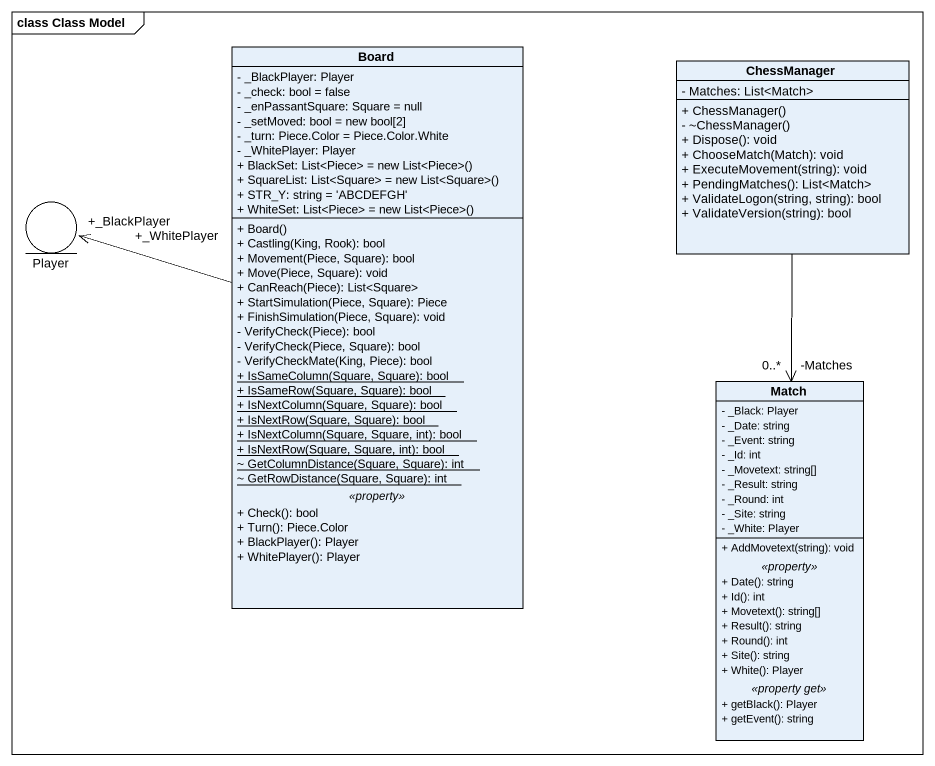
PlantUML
@startuml
mainframe class Class Model
allowmixing
hide circle
hide empty members
skinparam classAttributeIconSize 0
class Board {
  - _BlackPlayer: Player
  - _check: bool = false
  - _enPassantSquare: Square = null
  - _setMoved: bool = new bool[2]
  - _turn: Piece.Color = Piece.Color.White
  - _WhitePlayer: Player
  {field} + BlackSet: List<Piece> = new List<Piece>()
  {field} + SquareList: List<Square> = new List<Square>()
  + STR_Y: string = 'ABCDEFGH'
  {field} + WhiteSet: List<Piece> = new List<Piece>()
  --
  + Board()
  + Castling(King, Rook): bool
  + Movement(Piece, Square): bool
  + Move(Piece, Square): void
  + CanReach(Piece): List<Square>
  + StartSimulation(Piece, Square): Piece
  + FinishSimulation(Piece, Square): void
  - VerifyCheck(Piece): bool
  - VerifyCheck(Piece, Square): bool
  - VerifyCheckMate(King, Piece): bool
  {static} + IsSameColumn(Square, Square): bool
  {static} + IsSameRow(Square, Square): bool
  {static} + IsNextColumn(Square, Square): bool
  {static} + IsNextRow(Square, Square): bool
  {static} + IsNextColumn(Square, Square, int): bool
  {static} + IsNextRow(Square, Square, int): bool
  {static} ~ GetColumnDistance(Square, Square): int
  {static} ~ GetRowDistance(Square, Square): int
  .. <<property>> ..
  + Check(): bool
  + Turn(): Piece.Color
  + BlackPlayer(): Player
  + WhitePlayer(): Player
}
class ChessManager {
  - Matches: List<Match>
  + ChessManager()
  - ~ChessManager()
  + Dispose(): void
  + ChooseMatch(Match): void
  + ExecuteMovement(string): void
  + PendingMatches(): List<Match>
  + ValidateLogon(string, string): bool
  + ValidateVersion(string): bool
}
entity Player
class Match {
  - _Black: Player
  - _Date: string
  - _Event: string
  - _Id: int
  - _Movetext: string[]
  - _Result: string
  - _Round: int
  - _Site: string
  - _White: Player
  --
  + AddMovetext(string): void
  .. <<property>> ..
  + Date(): string
  + Id(): int
  + Movetext(): string[]
  + Result(): string
  + Round(): int
  + Site(): string
  + White(): Player
  .. <<property get>> ..
  + getBlack(): Player
  + getEvent(): string
}
Board -left-> "+_BlackPlayer" Player
Board -left-> "+_WhitePlayer" Player
ChessManager --> "-Matches\n0..*" Match
@enduml
